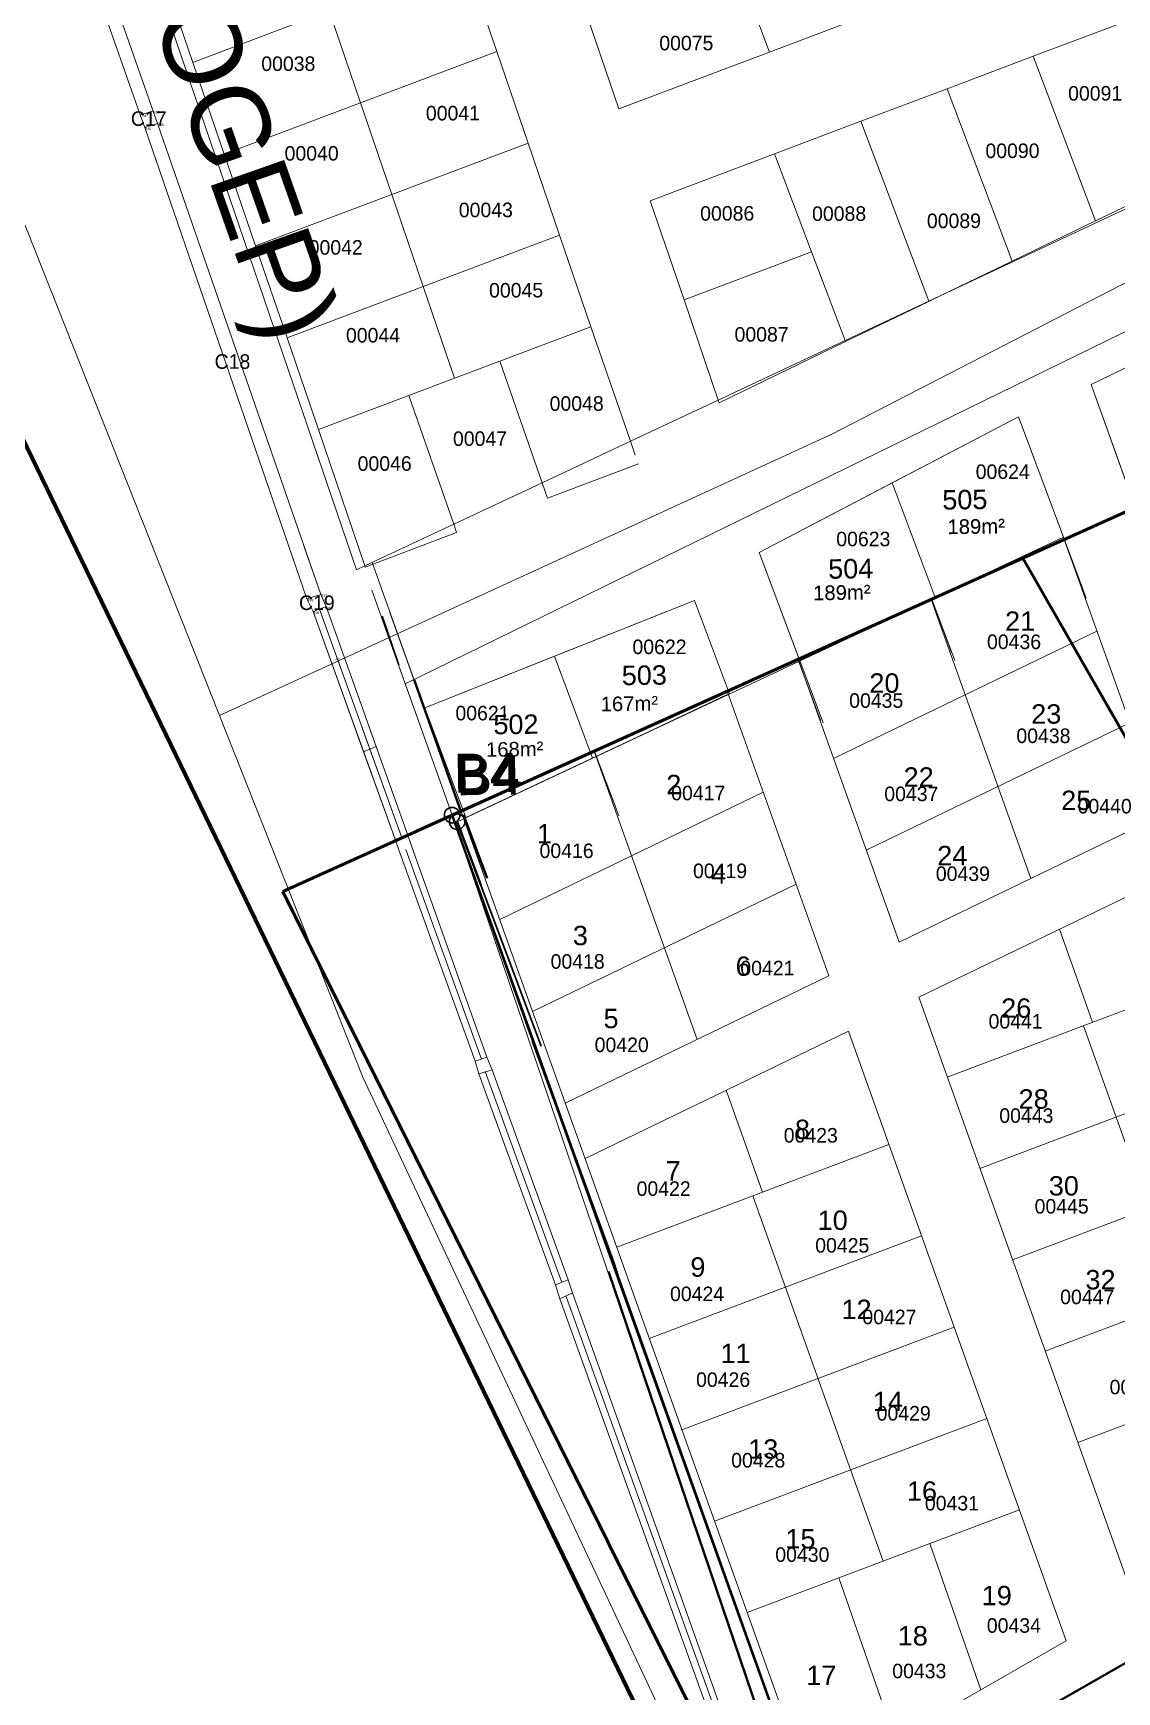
# Model space of a CAD drawing. Header units: metres. Extents: x 245232 to 248406, y 1633796 to 1637634.
# Drawn here: x 245477.8 to 245589.5, y 1636672.5 to 1636843.6 of the extents above; entities that cross this region are included whole.
import ezdxf
from ezdxf.enums import TextEntityAlignment as Align

# ---------------------------------------------------------------- set-up
doc = ezdxf.new("R2010")
doc.units = ezdxf.units.M
doc.header["$MEASUREMENT"] = 0
doc.linetypes.add('DGN Style 3', pattern=[2.327058, 1.662184, -0.664874])
for name, color, linetype, lineweight in [('11', 7, 'Continuous', 0), ('Div_Cont', 2, 'Continuous', 0), ('LIMITES TITRES FONCIERS', 7, 'Continuous', 0), ('SUP COLLEC1', 90, 'Continuous', 0), ('Toponymie', 7, 'Continuous', 30)]:
    doc.layers.add(name, color=color, linetype=linetype, lineweight=lineweight)
for name, color, linetype in [('A_revoir_niveau_0', 7, 'Continuous'), ('historique_numero_parcelle', 7, 'Continuous'), ('limites_sections', 7, 'Continuous')]:
    doc.layers.add(name, color=color, linetype=linetype)
doc.layers.add('Limites_Communes', color=7, linetype='Continuous', lineweight=211, plot=False)
doc.layers.add('LIMITES_PARCELLES', color=7, linetype='Continuous', lineweight=0, true_color=0xffffff)
doc.styles.get("Standard").update_dxf_attribs({"font": 'txt.shx'})
doc.styles.add('Style-Arial', font='arial.ttf')
doc.styles.add('Style-FANCY', font='FANCY.shx')

# ---------------------------------------------------------------- blocks, each defined once
blk = doc.blocks.new('*U571')
at = {"layer": 'LIMITES TITRES FONCIERS', "color": 5, "linetype": 'Continuous', "lineweight": 53}
for p, q in [((-220.886155, -16.798387), (-145.387325, 19.315233)), ((-145.387325, 19.315233), (-128.375746, -8.885651))]:
    blk.add_line(p, q, dxfattribs=at)
at = {"layer": 'LIMITES TITRES FONCIERS', "color": 5, "linetype": 'Continuous', "lineweight": 53, "flags": 128}
blk.add_lwpolyline([(-220.886155, -16.798387), (-150.631459, -149.738903), (220.886211, 74.538191), (179.075952, 149.738863), (-2.488738, 67.013773)], dxfattribs=at)
blk = doc.blocks.new('*U572')
at = {"layer": 'LIMITES TITRES FONCIERS', "color": 5, "lineweight": 53}
blk.add_3dface([(150.99, 218.565), (172.07, 180.645), (-200.3, -43.995), (-220.59, -5.595)], dxfattribs=at)

msp = doc.modelspace()

# ---------------------------------------------------------------- linework, layer by layer
at = {"layer": '11', "color": 1, "linetype": 'Continuous', "lineweight": 30, "flags": 128}
msp.add_lwpolyline([(245515.480637, 1636778.389384), (245513.750257, 1636783.457067)], dxfattribs=at)
at = {"layer": 'A_revoir_niveau_0', "color": 7, "linetype": 'Continuous', "lineweight": 0}
for p, q in [((245488.8228, 1636835.1669), (245463.7243, 1636906.4948)), ((245465.0376, 1636906.9776), (245490.1654, 1636835.5336)), ((245506.0045, 1636785.2205), (245489.2842, 1636833.8398)), ((245490.6067, 1636834.2441), (245507.4427, 1636785.6865)), ((245584.005838, 1636791.581318, -1.215135), (245586.359981, 1636785.29326, -1.210256)), ((245506.004482, 1636785.22041), (245504.340904, 1636790.057764)), ((245505.699982, 1636790.712625), (245507.442682, 1636785.68641)), ((245584.083321, 1636791.361299, -0.146037), (245594.219625, 1636762.973715, -0.061398)), ((245512.728451, 1636788.980526), (245557.84767, 1636662.620332)), ((245512.687703, 1636786.12088), (245521.102303, 1636762.55508)), ((245570.363, 1636785.179755, -0.143397), (245580.636885, 1636756.406863, -0.057609)), ((245570.416808, 1636785.205003, -0.147624), (245572.790376, 1636778.865059, -0.142705)), ((245511.290717, 1636770.990886), (245506.633882, 1636783.92191)), ((245515.0867, 1636760.4504), (245506.6339, 1636783.922)), ((245511.936119, 1636771.264696), (245507.292476, 1636784.159088)), ((245515.745294, 1636760.687579), (245507.292494, 1636784.159179)), ((245507.978882, 1636784.43951), (245512.584908, 1636771.539943)), ((245507.9789, 1636784.4396), (245516.3935, 1636760.8738)), ((245513.654703, 1636783.412854), (245521.102321, 1636762.555171)), ((245556.572657, 1636779.102088, -0.708689), (245558.96565, 1636772.710259, -0.703729)), ((245556.642679, 1636778.99821, -0.140758), (245567.054145, 1636749.84001, -0.05382)), ((245556.827778, 1636778.828687, 0.919887), (245559.220771, 1636772.436858, 0.924847)), ((245549.325174, 1636775.701386, -0.13935), (245559.810017, 1636746.337688, -0.0518)), ((245511.936119, 1636771.264696), (245511.73064, 1636771.835266)), ((245515.745294, 1636760.687579), (245511.730658, 1636771.835356)), ((245535.604853, 1636769.519842, -0.13671), (245546.227277, 1636739.770836, -0.048011)), ((245535.736144, 1636769.325071, 0.928161), (245538.158922, 1636762.853684, 0.933183)), ((245516.207244, 1636759.374932), (245524.009444, 1636737.776132)), ((245516.207262, 1636759.375022), (245524.009462, 1636737.776222)), ((245524.5604, 1636737.9731), (245516.821, 1636759.6419)), ((245522.080632, 1636760.656332, 3.697477), (245523.929679, 1636755.718742, 3.701276)), ((245583.579205, 1636751.164973, -0.040918), (245587.008885, 1636741.559863, -0.01228)), ((245569.08347, 1636744.156714, -0.036875), (245591.349019, 1636681.800141, 0.149045)), ((245561.839342, 1636740.654392, -0.034855), (245584.29609, 1636677.762352, 0.152662)), ((245586.065391, 1636741.203867, -0.01228), (245599.518442, 1636703.527451, 0.100055)), ((245529.801488, 1636738.372706, -0.060623), (245537.628956, 1636716.709091, 0.00406)), ((245523.7169, 1636736.2333), (245531.6345, 1636714.496)), ((245524.374628, 1636736.472871), (245532.292228, 1636714.735571)), ((245532.9265, 1636715.01), (245525.099, 1636736.6737)), ((245549.235822, 1636734.560963, -0.031339), (245552.988962, 1636724.049974)), ((245551.977032, 1636723.668156), (245565.430083, 1636685.99174, 0.112335)), ((245568.37041, 1636612.238112), (245532.0695, 1636713.0379)), ((245566.681159, 1636616.928799), (245532.0695, 1636713.0379)), ((245571.281398, 1636606.220881), (245532.728094, 1636713.275079)), ((245567.913042, 1636615.574077), (245532.728094, 1636713.275079)), ((245533.3782, 1636713.644), (245572.225104, 1636604.849956)), ((245533.3782, 1636713.644), (245568.708031, 1636614.699815))]:
    msp.add_line(p, q, dxfattribs=at)
at = {"layer": 'A_revoir_niveau_0', "color": 5, "linetype": 'Continuous', "lineweight": 0}
for p, q in [((245489.2842, 1636833.8398), (245488.8228, 1636835.1669)), ((245490.1654, 1636835.5336), (245490.6067, 1636834.2441)), ((245506.6339, 1636783.922), (245506.0045, 1636785.2205)), ((245507.4427, 1636785.6865), (245507.9789, 1636784.4396)), ((245511.290717, 1636770.990886), (245511.08596, 1636771.559452)), ((245515.0867, 1636760.4504), (245511.085977, 1636771.559542)), ((245512.380224, 1636772.113178), (245512.584908, 1636771.539943)), ((245512.380242, 1636772.113268), (245516.3935, 1636760.8738)), ((245513.12743, 1636770.020705), (245511.848886, 1636769.441111)), ((245515.5489, 1636759.1372), (245523.3511, 1636737.5384)), ((245523.3511, 1636737.5384), (245523.7169, 1636736.2333)), ((245533.3782, 1636713.644), (245532.9265, 1636715.01)), ((245531.6345, 1636714.496), (245532.0695, 1636713.0379)), ((245532.0695, 1636713.0379), (245533.3782, 1636713.644))]:
    msp.add_line(p, q, dxfattribs=at)
at = {"layer": 'A_revoir_niveau_0', "color": 7, "linetype": 'Continuous', "lineweight": 13}
for p, q in [((245586.86914, 1636807.349565, -0.08791), (245593.325285, 1636789.26848, -0.172728)), ((245579.357304, 1636803.997832, -1.22477), (245586.028975, 1636786.177397, -1.210942)), ((245552.643516, 1636790.005105, 0.911214), (245558.913038, 1636773.258832, 0.924209)), ((245570.416808, 1636785.205003, -0.147624), (245572.471007, 1636779.718114, -0.143367)), ((245535.736144, 1636769.325071, 0.928161), (245537.869032, 1636763.627999, 0.932582))]:
    msp.add_line(p, q, dxfattribs=at)
at = {"layer": 'A_revoir_niveau_0', "linetype": 'Continuous', "lineweight": 0}
msp.add_line((245514.565982, 1636783.834505), (245524.226765, 1636756.778664), dxfattribs=at)
at = {"layer": 'A_revoir_niveau_0', "color": 7, "linetype": 'Continuous', "lineweight": 30}
msp.add_line((245521.529736, 1636761.323517, -0.129128), (245529.269104, 1636739.654802, -0.064519), dxfattribs=at)
at = {"layer": 'A_revoir_niveau_0', "color": 1, "linetype": 'Continuous', "lineweight": 30}
msp.add_line((245522.080616, 1636760.656242, 3.697481), (245530.150019, 1636739.108164, 3.714058), dxfattribs=at)
at = {"layer": 'A_revoir_niveau_0', "color": 5, "linetype": 'Continuous', "lineweight": 40, "flags": 128}
msp.add_lwpolyline([(245904.959091, 1636911.461804), (245930.174433, 1636870.015722), (245558.774122, 1636657.389392), (245538.087021, 1636715.325371), (245520.969777, 1636762.92637), (245579.818956, 1636789.440258), (245596.181416, 1636760.857858), (245630.890655, 1636780.716536), (245645.799611, 1636754.679451), (245738.660151, 1636806.92273), (245723.770592, 1636833.859662), (245904.959091, 1636911.461804)], close=True, dxfattribs=at)
at = {"layer": 'A_revoir_niveau_0', "color": 7, "linetype": 'Continuous', "lineweight": 0, "flags": 128}
msp.add_lwpolyline([(245513.12743, 1636770.020705), (245511.848886, 1636769.441111), (245515.0867, 1636760.4504), (245515.5489, 1636759.1372), (245523.3511, 1636737.5384), (245523.7169, 1636736.2333), (245531.6345, 1636714.496), (245532.0695, 1636713.0379), (245533.3782, 1636713.644), (245532.9265, 1636715.01), (245525.099, 1636736.6737), (245524.5604, 1636737.9731), (245516.821, 1636759.6419), (245516.3935, 1636760.8738), (245513.12743, 1636770.020705)], close=True, dxfattribs=at)
at = {"layer": 'A_revoir_niveau_0', "color": 7, "linetype": 'Continuous', "lineweight": 0}
for points in [[(245488.8228, 1636835.1669), (245490.1654, 1636835.5336), (245490.6067, 1636834.2441), (245489.2842, 1636833.8398)], [(245506.004482, 1636785.22041), (245507.442682, 1636785.68641), (245507.978882, 1636784.43951), (245506.633882, 1636783.92191)], [(245506.004482, 1636785.22041), (245507.442682, 1636785.68641), (245507.978882, 1636784.43951), (245506.633882, 1636783.92191)], [(245506.0045, 1636785.2205), (245507.4427, 1636785.6865), (245507.9789, 1636784.4396), (245506.6339, 1636783.922)], [(245523.716882, 1636736.23321), (245525.098982, 1636736.67361), (245524.560382, 1636737.97301), (245523.351082, 1636737.53831)], [(245523.716882, 1636736.23321), (245525.098982, 1636736.67361), (245524.560382, 1636737.97301), (245523.351082, 1636737.53831)], [(245523.716882, 1636736.23321), (245525.098982, 1636736.67361), (245524.560382, 1636737.97301), (245523.351082, 1636737.53831)], [(245523.716882, 1636736.23321), (245525.098982, 1636736.67361), (245524.560382, 1636737.97301), (245523.351082, 1636737.53831)], [(245523.716882, 1636736.23321), (245525.098982, 1636736.67361), (245524.560382, 1636737.97301), (245523.351082, 1636737.53831)], [(245523.716882, 1636736.23321), (245525.098982, 1636736.67361), (245524.560382, 1636737.97301), (245523.351082, 1636737.53831)], [(245523.716882, 1636736.23321), (245525.098982, 1636736.67361), (245524.560382, 1636737.97301), (245523.351082, 1636737.53831)], [(245523.716882, 1636736.23321), (245525.098982, 1636736.67361), (245524.560382, 1636737.97301), (245523.351082, 1636737.53831)], [(245523.716882, 1636736.23321), (245525.098982, 1636736.67361), (245524.560382, 1636737.97301), (245523.351082, 1636737.53831)], [(245523.716882, 1636736.23321), (245525.098982, 1636736.67361), (245524.560382, 1636737.97301), (245523.351082, 1636737.53831)], [(245523.7169, 1636736.2333), (245525.099, 1636736.6737), (245524.5604, 1636737.9731), (245523.3511, 1636737.5384)], [(245523.7169, 1636736.2333), (245525.099, 1636736.6737), (245524.5604, 1636737.9731), (245523.3511, 1636737.5384)], [(245523.7169, 1636736.2333), (245525.099, 1636736.6737), (245524.5604, 1636737.9731), (245523.3511, 1636737.5384)], [(245523.7169, 1636736.2333), (245525.099, 1636736.6737), (245524.5604, 1636737.9731), (245523.3511, 1636737.5384)], [(245523.7169, 1636736.2333), (245525.099, 1636736.6737), (245524.5604, 1636737.9731), (245523.3511, 1636737.5384)]]:
    msp.add_3dface(points, dxfattribs=at)
at = {"layer": 'A_revoir_niveau_0', "color": 4, "linetype": 'Continuous', "lineweight": 0}
for points in [[(245532.069482, 1636713.03781), (245533.378182, 1636713.64391), (245532.926482, 1636715.00991), (245531.634482, 1636714.49591)], [(245532.069482, 1636713.03781), (245533.378182, 1636713.64391), (245532.926482, 1636715.00991), (245531.634482, 1636714.49591)], [(245532.069482, 1636713.03781), (245533.378182, 1636713.64391), (245532.926482, 1636715.00991), (245531.634482, 1636714.49591)], [(245532.069482, 1636713.03781), (245533.378182, 1636713.64391), (245532.926482, 1636715.00991), (245531.634482, 1636714.49591)], [(245532.069482, 1636713.03781), (245533.378182, 1636713.64391), (245532.926482, 1636715.00991), (245531.634482, 1636714.49591)], [(245532.069482, 1636713.03781), (245533.378182, 1636713.64391), (245532.926482, 1636715.00991), (245531.634482, 1636714.49591)], [(245532.069482, 1636713.03781), (245533.378182, 1636713.64391), (245532.926482, 1636715.00991), (245531.634482, 1636714.49591)], [(245532.069482, 1636713.03781), (245533.378182, 1636713.64391), (245532.926482, 1636715.00991), (245531.634482, 1636714.49591)], [(245532.069482, 1636713.03781), (245533.378182, 1636713.64391), (245532.926482, 1636715.00991), (245531.634482, 1636714.49591)], [(245532.069482, 1636713.03781), (245533.378182, 1636713.64391), (245532.926482, 1636715.00991), (245531.634482, 1636714.49591)], [(245532.0695, 1636713.0379), (245533.3782, 1636713.644), (245532.9265, 1636715.01), (245531.6345, 1636714.496)], [(245532.0695, 1636713.0379), (245533.3782, 1636713.644), (245532.9265, 1636715.01), (245531.6345, 1636714.496)], [(245532.0695, 1636713.0379), (245533.3782, 1636713.644), (245532.9265, 1636715.01), (245531.6345, 1636714.496)], [(245532.0695, 1636713.0379), (245533.3782, 1636713.644), (245532.9265, 1636715.01), (245531.6345, 1636714.496)], [(245532.0695, 1636713.0379), (245533.3782, 1636713.644), (245532.9265, 1636715.01), (245531.6345, 1636714.496)]]:
    msp.add_3dface(points, dxfattribs=at)
at = {"layer": 'Div_Cont', "color": 7, "linetype": 'Continuous', "lineweight": 13, "extrusion": (0.0019863025996682, -0.0039816898692553, 0.9999901003248819), "elevation": -6029.537314, "flags": 128}
msp.add_lwpolyline([(245586.384837, 1636796.316634), (245590.916632, 1636783.625091), (245600.063499, 1636787.746153), (245602.077774, 1636788.653673), (245597.434059, 1636801.658655), (245586.384837, 1636796.316634)], close=True, dxfattribs=at)
at = {"layer": 'Div_Cont', "color": 7, "linetype": 'Continuous', "lineweight": 13, "extrusion": (0.0663406789937921, 0.0256108565431395, 0.9974682944022678), "elevation": 58210.632018, "flags": 128}
msp.add_lwpolyline([(1438509.87499, -816499.988903), (1438510.573634, -816509.935374), (1438510.901348, -816514.600985), (1438524.158815, -816514.736475), (1438522.488031, -816500.117807), (1438509.87499, -816499.988903)], close=True, dxfattribs=at)
at = {"layer": 'Div_Cont', "color": 7, "linetype": 'Continuous', "lineweight": 13, "extrusion": (0.0663406789934778, 0.0256108565428571, 0.997468294402296), "elevation": 58210.632018, "flags": 128}
msp.add_lwpolyline([(1438520.725894, -816484.699821), (1438508.792514, -816484.577863), (1438509.846932, -816499.589422), (1438509.874991, -816499.9889), (1438522.488033, -816500.117804), (1438520.725894, -816484.699821)], close=True, dxfattribs=at)
at = {"layer": 'Div_Cont', "color": 7, "linetype": 'Continuous', "lineweight": 13, "extrusion": (0.0663406789937875, 0.0256108565433774, 0.9974682944022621), "elevation": 58210.632019, "flags": 128}
msp.add_lwpolyline([(1438507.134676, -816460.97559), (1438507.175736, -816461.560146), (1438508.244748, -816476.251713), (1438508.23573, -816476.27684), (1438508.230154, -816476.571706), (1438518.521443, -816476.676882), (1438518.357528, -816461.090286), (1438507.134676, -816460.97559)], close=True, dxfattribs=at)
at = {"layer": 'Div_Cont', "color": 7, "linetype": 'Continuous', "lineweight": 13}
msp.add_3dface([(245518.164956, 1636773.993384, 3.615465), (245522.402235, 1636762.675355, 3.624248), (245535.462103, 1636768.803374, 2.598306), (245531.526977, 1636779.314334, 2.59015)], dxfattribs=at)
at = {"layer": 'LIMITES TITRES FONCIERS', "linetype": 'Continuous', "lineweight": 0}
msp.add_line((245579.818956, 1636789.440258), (245893.276018, 1636930.66509), dxfattribs=at)
at = {"layer": 'LIMITES TITRES FONCIERS', "color": 5, "linetype": 'Continuous', "lineweight": 53}
msp.add_line((245517.35501, 1636761.297774), (245579.818956, 1636789.440258), dxfattribs=at)
at = {"layer": 'LIMITES TITRES FONCIERS', "color": 7, "linetype": 'DGN Style 3', "lineweight": 13}
msp.add_line((245596.181442, 1636760.857787, -0.053893), (245579.819028, 1636789.440067, -0.145217), dxfattribs=at)
at = {"layer": 'LIMITES TITRES FONCIERS', "color": 5, "linetype": 'Continuous', "lineweight": 53, "flags": 128}
msp.add_lwpolyline([(245896.747107, 1636932.228954), (245907.170733, 1636912.409039), (245723.770592, 1636833.859662), (245738.660151, 1636806.92273), (245645.799611, 1636754.679451), (245630.890655, 1636780.716536), (245596.181416, 1636760.857858), (245579.818956, 1636789.440258), (245896.747107, 1636932.228954)], close=True, dxfattribs=at)
at = {"layer": 'LIMITES TITRES FONCIERS', "color": 5, "linetype": 'Continuous', "lineweight": 53}
msp.add_3dface([(245570.711604, 1636620.550182), (245947.259177, 1636836.275747), (245967.483836, 1636797.856792), (245590.07586, 1636581.7879)], dxfattribs=at)
at = {"layer": 'Limites_Communes', "color": 210, "lineweight": 80, "flags": 128}
msp.add_lwpolyline([(245735.1907, 1636182.4264), (245737.0861, 1636220.9674), (245735.2556, 1636239.0143), (245707.1038, 1636298.2282), (245667.8308, 1636399.1458), (245610.4254, 1636525.3073), (245591.9622, 1636563.4721), (245540.6052, 1636669.6309), (245473.0182, 1636809.3381), (245335.4487, 1637145.601), (245779.4502, 1637342.6846), (245848.75, 1637373.75), (245979.1715, 1637415.3337), (246366.25, 1637538.75), (246605.2718, 1637633.7039), (246913.4298, 1637003.726), (246928.908, 1636986.2635), (246937.0628, 1636946.102), (247273.6978, 1636757.3411)], dxfattribs=at)
at = {"layer": 'limites_parcelles'}
for p, q in [((246325.071, 1637170.444), (245571.37719563782, 1636816.5211435023)), ((245511.13, 1636788.23), (245459.43690789057, 1636939.6578260984)), ((245494.249655, 1636840.567564), (245491.016667, 1636850.035865)), ((245522.332254, 1636851.163605), (245525.565242, 1636841.695304)), ((245550.164148, 1636850.976889), (245553.694381, 1636841.620743)), ((245494.249655, 1636840.567564), (245508.29095414354, 1636845.8655843653)), ((245508.29095414354, 1636845.8655843653), (245511.52394222992, 1636836.3972838982)), ((245534.926108, 1636845.227317), (245538.159096, 1636835.759017)), ((245553.694381, 1636841.620743), (245563.050526, 1636845.150975)), ((245580.885838, 1636841.192379), (245589.774177, 1636844.5461)), ((245511.52394222992, 1636836.3972838982), (245525.565242, 1636841.695304)), ((245525.565242, 1636841.695304), (245528.79823, 1636832.227003)), ((245538.159096, 1636835.759017), (245553.694381, 1636841.620743)), ((245571.9975, 1636837.838658), (245580.885838, 1636841.192379)), ((245587.291583, 1636824.215286), (245580.885838, 1636841.192379)), ((245494.249655, 1636840.567564), (245497.482643, 1636831.099264)), ((245563.109162, 1636834.484937), (245571.9975, 1636837.838658)), ((245578.704331, 1636820.0636), (245571.9975, 1636837.838658)), ((245497.482643, 1636831.099264), (245511.52394222992, 1636836.3972838982)), ((245511.52394222992, 1636836.3972838982), (245514.75693052466, 1636826.9289828206)), ((245554.220824, 1636831.131217), (245563.109162, 1636834.484937)), ((245570.11147032148, 1636815.9267786331), (245563.109162, 1636834.484937)), ((245497.482643, 1636831.099264), (245500.715632, 1636821.630963)), ((245514.75693052466, 1636826.9289828206), (245528.79823, 1636832.227003)), ((245528.79823, 1636832.227003), (245532.031218, 1636822.758702)), ((245541.392084, 1636826.290716), (245554.220824, 1636831.131217)), ((245558.034954, 1636821.022658), (245554.220824, 1636831.131217)), ((245595.878836, 1636828.366972), (245587.291583, 1636824.215286)), ((245500.715632, 1636821.630963), (245514.75693052466, 1636826.9289828206)), ((245514.75693052466, 1636826.9289828206), (245517.98991876235, 1636817.4606819102)), ((245544.885066, 1636816.060982), (245541.392084, 1636826.290716)), ((245587.291583, 1636824.215286), (245578.704331, 1636820.0636)), ((245517.98991876235, 1636817.4606819102), (245532.031218, 1636822.758702)), ((245532.031218, 1636822.758702), (245535.264206, 1636813.2904009998)), ((245500.715632, 1636821.630963), (245503.94862, 1636812.162662)), ((245544.885066, 1636816.060982), (245558.034954, 1636821.022658)), ((245561.48599596389, 1636811.876390391), (245558.034954, 1636821.022658)), ((245578.704331, 1636820.0636), (245571.37719563782, 1636816.5211435023)), ((245503.94862, 1636812.162662), (245517.98991876235, 1636817.4606819102)), ((245517.98991876235, 1636817.4606819102), (245521.222907, 1636807.992381)), ((245544.885066, 1636816.060982), (245548.41046164083, 1636805.736323389)), ((245570.11147032148, 1636815.9267786331), (245561.48599596389, 1636811.876390391)), ((245570.117079, 1636815.911914), (245561.529826, 1636811.760228)), ((245571.37719563782, 1636816.5211435023), (245570.11147032148, 1636815.9267786331)), ((245570.117079, 1636815.911914), (245570.11147032148, 1636815.9267786331)), ((245571.37719563782, 1636816.5211435023), (245570.117079, 1636815.911914)), ((245503.94862, 1636812.162662), (245507.181608, 1636802.694361)), ((245525.889886, 1636809.753312), (245535.264206, 1636813.2904009998)), ((245539.36719939898, 1636801.489748472), (245535.264206, 1636813.2904009998)), ((245561.48599596389, 1636811.876390391), (245548.41046164083, 1636805.736323389)), ((245548.50393, 1636805.462587), (245561.529826, 1636811.760228)), ((245561.529826, 1636811.760228), (245561.48599596389, 1636811.876390391)), ((245521.222907, 1636807.992381), (245525.889886, 1636809.753312)), ((245525.889886, 1636809.753312), (245530.2514045992, 1636797.209113397)), ((245516.516153, 1636806.216443), (245521.222907, 1636807.992381)), ((245507.181608, 1636802.694361), (245516.516153, 1636806.216443)), ((245521.13618007, 1636792.9287461122), (245516.516153, 1636806.216443)), ((245548.41046164083, 1636805.736323389), (245539.36719939898, 1636801.489748472)), ((245548.41046164083, 1636805.736323389), (245548.50393, 1636805.462587)), ((245507.181608, 1636802.694361), (245511.98364599622, 1636788.630858847)), ((245539.36719939898, 1636801.489748472), (245530.2514045992, 1636797.209113397)), ((245539.860947, 1636800.069677), (245539.36719939898, 1636801.489748472)), ((245530.808364, 1636795.607238), (245540.180938, 1636799.143669)), ((245530.2514045992, 1636797.209113397), (245521.13618007, 1636792.9287461122)), ((245530.2514045992, 1636797.209113397), (245530.808364, 1636795.607238)), ((245521.13618007, 1636792.9287461122), (245511.98364599622, 1636788.630858847)), ((245512.021912, 1636788.518791), (245521.434631, 1636792.070369)), ((245521.434631, 1636792.070369), (245521.13618007, 1636792.9287461122)), ((245511.98364599622, 1636788.630858847), (245511.13, 1636788.23)), ((245511.98364599622, 1636788.630858847), (245512.021912, 1636788.518791)), ((245572.028939, 1636735.907676), (245600.101844, 1636746.500059)), ((245575.392201, 1636726.488572), (245603.465107, 1636737.080955)), ((245566.013485, 1636728.964347), (245537.94058, 1636718.371964)), ((245578.755464, 1636717.069468), (245606.828369, 1636727.661851)), ((245569.376748, 1636719.545243), (245541.303843, 1636708.95286)), ((245582.118727, 1636707.650364), (245610.191632, 1636718.242747)), ((245572.74001, 1636710.126139), (245544.667105, 1636699.533756)), ((245585.481989, 1636698.23126), (245613.554894, 1636708.823643)), ((245576.103273, 1636700.707035), (245548.030368, 1636690.114652)), ((245579.466536, 1636691.287932), (245570.231873, 1636687.803537)), ((245570.231873, 1636687.803537), (245560.858139, 1636684.266668)), ((245570.231873, 1636687.803537), (245575.478317, 1636672.714192)), ((245560.858139, 1636684.266668), (245551.39363, 1636680.695548)), ((245566.63511, 1636667.651471), (245560.858139, 1636684.266668))]:
    msp.add_line(p, q, dxfattribs=at)
at = {"layer": 'limites_sections', "lineweight": 13, "flags": 128}
for points in [[(245897.722, 1636971.857), (245799.571, 1636923.569), (245677.175, 1636862.609), (245560.123, 1636802.218), (245496.981, 1636773.187), (245385.738, 1637053.755), (245806.576, 1637211.153), (245897.722, 1636971.857)], [(245719.42, 1636353.986), (245698.595, 1636337.993), (245511.761, 1636735.908), (245496.981, 1636773.187), (245560.123, 1636802.218), (245677.175, 1636862.609), (245799.571, 1636923.569), (245873.298, 1636959.841), (245895.178, 1636920.691), (245957.845, 1636823.563), (246030.023, 1636685.769), (246046.154, 1636659.835), (246025.889, 1636623.421), (245978.663, 1636538.563), (245960.384, 1636515.714), (245916.796, 1636464.041), (245868.99, 1636432.405), (245787.087, 1636391.629), (245738.227, 1636368.429), (245719.42, 1636353.986)]]:
    msp.add_lwpolyline(points, close=True, dxfattribs=at)
at = {"layer": 'SUP COLLEC1', "color": 7, "linetype": 'Continuous', "lineweight": 0}
for p, q in [((245883.535221, 1636956.294988), (245516.13889, 1636776.45554)), ((245930.174, 1636870.01), (245558.774, 1636657.389)), ((245579.782351, 1636789.599551, -0.883352), (245521.4963, 1636762.250268, 3.695415)), ((245560.28973, 1636768.784331, -0.110304), (245587.45521, 1636781.918036, -0.117881)), ((245563.671938, 1636759.31217, -0.082062), (245590.837417, 1636772.445876, -0.089639)), ((245525.880122, 1636752.148304, -0.100707), (245553.045602, 1636765.28201, -0.108284)), ((245556.886017, 1636657.598364, -3.718182), (245520.710016, 1636763.704365, -3.837219)), ((245558.774, 1636657.389), (245520.97, 1636762.926)), ((245567.054145, 1636749.84001, -0.05382), (245594.219625, 1636762.973715, -0.061398)), ((245529.26233, 1636742.676144, -0.072465), (245556.42781, 1636755.809849, -0.080042)), ((245569.08347, 1636744.156714, -0.036875), (245596.248949, 1636757.290419, -0.044452)), ((245532.644537, 1636733.203983, -0.044223), (245559.810017, 1636746.337688, -0.0518)), ((245534.673862, 1636727.520687, -0.027278), (245561.839342, 1636740.654392, -0.034855)), ((245584.29609, 1636677.762352, 0.152662), (245557.847605, 1636662.620641, 0.166226))]:
    msp.add_line(p, q, dxfattribs=at)
at = {"layer": 'SUP COLLEC1', "color": 1, "linetype": 'Continuous', "lineweight": 30}
for p, q in [((245930.174415, 1636870.015632), (245558.774104, 1636657.389302)), ((245521.496284, 1636762.250177, 3.695419), (245530.150019, 1636739.108164, 3.714058))]:
    msp.add_line(p, q, dxfattribs=at)
at = {"layer": 'SUP COLLEC1', "color": 7, "linetype": 'Continuous', "lineweight": 30}
for p, q in [((245579.819028, 1636789.440067, -0.145217), (245520.969844, 1636762.926194, -0.133894)), ((245520.969844, 1636762.926194, -0.133894), (245529.269104, 1636739.654802, -0.064519))]:
    msp.add_line(p, q, dxfattribs=at)
at = {"layer": 'SUP COLLEC1', "color": 7, "linetype": 'Continuous', "lineweight": 40}
for p, q in [((245521.884465, 1636763.338474), (245517.042765, 1636776.898066)), ((245524.589317, 1636756.425483, 2.000734), (245522.147114, 1636762.948756, 1.995672)), ((245529.269104, 1636739.654802, -0.064519), (245537.628956, 1636716.709091, 0.00406)), ((245537.628956, 1636716.709091, 0.00406), (245538.087017, 1636715.325381, 0.00815)), ((245537.092578, 1636715.845943, -3.779077), (245556.886126, 1636657.598664, -3.718168))]:
    msp.add_line(p, q, dxfattribs=at)
at = {"layer": 'SUP COLLEC1', "color": 7, "linetype": 'Continuous', "lineweight": 13}
msp.add_line((245524.311063, 1636757.168717, 2.000157), (245522.147114, 1636762.948756, 1.995672), dxfattribs=at)
at = {"layer": 'SUP COLLEC1', "linetype": 'Continuous', "lineweight": 0}
for p, q in [((245521.4963, 1636762.250268, 3.695415), (245523.937344, 1636755.722373, 3.700673)), ((245523.946278, 1636755.726605, 3.69997), (245521.496545, 1636762.249991, 3.695406))]:
    msp.add_line(p, q, dxfattribs=at)
at = {"layer": 'SUP COLLEC1', "color": 1, "linetype": 'Continuous', "lineweight": 40}
msp.add_line((245538.087003, 1636715.32528), (245558.774104, 1636657.389302), dxfattribs=at)
at = {"layer": 'SUP COLLEC1', "color": 7, "linetype": 'Continuous', "lineweight": 13, "extrusion": (0.0019863025995047, -0.0039816898690933, 0.9999901003248831), "elevation": -6029.537314, "flags": 128}
msp.add_lwpolyline([(245586.384837, 1636796.316634), (245590.916632, 1636783.625091), (245664.091562, 1636816.59359), (245658.825991, 1636831.340115), (245586.384837, 1636796.316634), (245586.384837, 1636796.316634)], close=True, dxfattribs=at)
at = {"layer": 'SUP COLLEC1', "color": 7, "linetype": 'Continuous', "lineweight": 13, "extrusion": (0.0663406789939919, 0.0256108565432143, 0.9974682944022529), "elevation": 58210.632019, "flags": 128}
msp.add_lwpolyline([(1438520.725893, -816484.699824), (1438508.792513, -816484.577866), (1438510.901348, -816514.600985), (1438524.158815, -816514.736475), (1438520.725893, -816484.699824)], dxfattribs=at)
at = {"layer": 'SUP COLLEC1', "color": 7, "linetype": 'Continuous', "lineweight": 13, "extrusion": (0.0663406789941378, 0.0256108565423801, 0.9974682944022643), "elevation": 58210.632017, "flags": 128}
msp.add_lwpolyline([(1438518.521455, -816476.67686), (1438508.230166, -816476.571684), (1438506.12133, -816446.548565), (1438518.205913, -816446.672069), (1438518.521455, -816476.67686)], dxfattribs=at)
at = {"layer": 'SUP COLLEC1', "linetype": 'Continuous', "lineweight": 40, "extrusion": (-0.0002642352402951, 0.0007066238502016, 0.9999997154311955), "elevation": 1095.395226, "flags": 128}
msp.add_lwpolyline([(245521.488705, 1636761.884867), (245523.929751, 1636755.356971)], dxfattribs=at)
at = {"layer": 'SUP COLLEC1', "color": 7, "linetype": 'Continuous', "lineweight": 30, "extrusion": (-0.0009914206206706, 0.0026275539019327, 0.9999960565150471)}
msp.add_circle((245520.849047, 1636757.915985, 4057.134367), 0.8000000000000046, dxfattribs=at)
at = {"layer": 'SUP COLLEC1', "color": 7, "linetype": 'Continuous', "lineweight": 30, "extrusion": (0.066340678993915, 0.0256108565425995, 0.9974682944022735)}
msp.add_circle((1438506.050954, -816445.547753, 58210.632018), 0.8000000000000002, dxfattribs=at)
at = {"layer": 'SUP COLLEC1', "linetype": 'Continuous', "lineweight": 0, "extrusion": (0.066340678993915, 0.0256108565425995, 0.9974682944022735)}
msp.add_circle((1438506.051032, -816445.547801, 58210.632018), 0.8000000000000002, dxfattribs=at)
at = {"layer": 'SUP COLLEC1', "color": 3, "linetype": 'Continuous', "lineweight": 13, "extrusion": (0.066340678993915, 0.0256108565425995, 0.9974682944022735)}
msp.add_circle((1438506.051032, -816445.547801, 58210.632018), 0.8000000000000002, dxfattribs=at)
at = {"layer": 'SUP COLLEC1', "linetype": 'Continuous', "lineweight": 40}
msp.add_3dface([(245893.276, 1636930.665), (245930.174, 1636870.01), (245558.774, 1636657.389), (245520.97, 1636762.926)], dxfattribs=at)

# ---------------------------------------------------------------- block references
at = {"layer": 'LIMITES TITRES FONCIERS', "color": 5, "linetype": 'Continuous', "lineweight": 53, "rotation": 358.6901}
msp.add_blockref('*U571', (245724.72674, 1636766.806508), dxfattribs=at)
msp.add_blockref('*U571', (245724.72674, 1636766.806508), dxfattribs=at)
at = {"layer": 'LIMITES TITRES FONCIERS', "color": 5, "lineweight": 53, "rotation": 358.690123}
msp.add_blockref('*U572', (245791.329628, 1636621.192749), dxfattribs=at)

# ---------------------------------------------------------------- texts
at = {"layer": 'historique_numero_parcelle', "color": 92, "linetype": 'Continuous', "lineweight": 0, "style": 'Style-FANCY'}
for s, p in [('00075', (245545.120171, 1636842.558576)), ('00038', (245504.084375, 1636840.429932)), ('00091', (245587.272923, 1636837.375399)), ('00041', (245521.054964, 1636835.329028)), ('00040', (245506.488119, 1636831.184344)), ('00090', (245578.746571, 1636831.44839)), ('00043', (245524.449082, 1636825.346613)), ('00086', (245549.335446, 1636824.993366)), ('00088', (245560.873031, 1636824.966349)), ('00089', (245572.711063, 1636824.225488)), ('00042', (245508.971165, 1636821.4823)), ('00045', (245527.56948, 1636817.0645)), ('00044', (245512.815881, 1636812.421715)), ('00087', (245552.88011, 1636812.515348)), ('00048', (245533.810277, 1636805.381784)), ('00047', (245523.846899, 1636801.761788)), ('00046', (245514.017354, 1636799.191656))]:
    msp.add_text(s, height=1.499994, rotation=0.1323, dxfattribs=at).set_placement(p, align=Align.MIDDLE_CENTER)
at = {"layer": 'historique_numero_parcelle', "color": 3, "extrusion": (-0.0009914206206704, 0.0026275539019333, 0.9999960565150471), "style": 'Style-FANCY'}
for s, p in [('00624', (245577.631068, 1636793.311367, 4067.125849)), ('00623', (245563.257935, 1636786.367879, 4068.25367))]:
    msp.add_text(s, height=1.499994, rotation=7.5e-05, dxfattribs=at).set_placement(p, align=Align.MIDDLE_CENTER)
at = {"layer": 'historique_numero_parcelle', "color": 3, "extrusion": (-0.0009914206206706, 0.002627553901933, 0.9999960565150471), "style": 'Style-FANCY'}
for s, p in [('00436', (245578.786866, 1636775.795443, 4057.134367)), ('00435', (245564.578941, 1636769.734189, 4057.134367)), ('00438', (245581.818394, 1636766.101479, 4057.134367)), ('00417', (245546.226899, 1636760.195859, 4057.134367)), ('00437', (245568.199629, 1636760.110797, 4057.134367)), ('00440', (245588.134693, 1636758.840119, 4057.134367)), ('00416', (245532.652158, 1636754.240503, 4057.134367)), ('00419', (245548.477715, 1636752.173445, 4057.134367)), ('00439', (245573.513646, 1636751.877099, 4057.134367)), ('00418', (245533.793541, 1636742.826505, 4057.134367)), ('00421', (245553.355934, 1636742.143697, 4057.134367)), ('00441', (245578.948352, 1636736.657109, 4057.134367)), ('00420', (245538.335842, 1636734.227221, 4057.134367)), ('00443', (245580.056283, 1636726.931726, 4057.134367)), ('00423', (245557.831313, 1636724.897416, 4057.134367)), ('00422', (245542.659332, 1636719.398098, 4057.134367)), ('00445', (245583.696126, 1636717.575651, 4057.134367)), ('00425', (245561.077854, 1636713.548253, 4057.134367)), ('00424', (245546.108508, 1636708.541798, 4057.134367)), ('00447', (245586.333148, 1636708.22948, 4057.134367)), ('00427', (245565.938991, 1636706.162434, 4057.134367)), ('00426', (245548.793186, 1636699.695792, 4057.134367)), ('00449', (245591.432129, 1636698.933614, 4057.134367)), ('00429', (245567.411692, 1636696.226773, 4057.134367)), ('00428', (245552.411492, 1636691.385512, 4057.134367)), ('00431', (245572.384334, 1636686.952723, 4057.134367)), ('00430', (245556.960295, 1636681.651133, 4057.134367)), ('00434', (245578.771221, 1636674.341203, 4057.134367)), ('00433', (245569.01712, 1636669.645788, 4057.134367))]:
    msp.add_text(s, height=1.499994, rotation=7.5e-05, dxfattribs=at).set_placement(p, align=Align.MIDDLE_CENTER)
at = {"layer": 'historique_numero_parcelle', "color": 3, "extrusion": (-0.0009914206206704, 0.0026275539019332, 0.9999960565150471), "style": 'Style-FANCY'}
for s, p in [('00622', (245542.247683, 1636775.241363, 4069.928324)), ('00621', (245523.996261, 1636768.404889, 4071.327519))]:
    msp.add_text(s, height=1.499994, rotation=7.5e-05, dxfattribs=at).set_placement(p, align=Align.MIDDLE_CENTER)
at = {"layer": 'SUP COLLEC1', "color": 7, "linetype": 'Continuous', "lineweight": 13, "extrusion": (0.0663406789939149, 0.0256108565425995, 0.9974682944022735), "attachment_point": 1, "text_direction": (0.9976677660204981, 0.014389996625164853, -0.06672298435169385), "line_spacing_factor": 0.6}
for s, insert, char_height in [('\\fArial|b0|i0|c00|p39;505', (245571.494036, 1636796.440289, -0.507745), 2), ('\\fArial|b0|i0|c00|p39;189m²', (245572.029295, 1636793.418271, -0.465752), 1.5), ('\\fArial|b0|i0|c00|p39;504', (245559.728379, 1636789.313138, 0.457773), 2), ('\\fArial|b0|i0|c00|p39;189m²', (245558.177688, 1636786.600435, 0.630559), 1.5), ('\\fArial|b0|i0|c00|p39;503', (245538.445265, 1636778.327259, 0.516841), 2), ('\\fArial|b0|i0|c00|p39;502', (245525.211346, 1636773.258168, 1.52717), 2)]:
    msp.add_mtext(s, dxfattribs=dict(at, insert=insert, char_height=char_height))
at = {"layer": 'SUP COLLEC1', "color": 7, "linetype": 'Continuous', "lineweight": 13, "extrusion": (0.066340678993915, 0.0256108565425995, 0.9974682944022735), "attachment_point": 1, "text_direction": (0.9976677660204981, 0.014389996625164853, -0.06672298435169385), "line_spacing_factor": 0.72}
for s, insert, char_height in [('\\fArial|b0|i0|c00|p39;505', (245571.494158, 1636796.43267, -0.507558), 2), ('\\fArial|b0|i0|c00|p39;189m²', (245572.029589, 1636793.399986, -0.465302), 1.5), ('\\fArial|b0|i0|c00|p39;504', (245559.728501, 1636789.30552, 0.457961), 2), ('\\fArial|b0|i0|c00|p39;189m²', (245558.177982, 1636786.58215, 0.631009), 1.5), ('\\fArial|b0|i0|c00|p39;167m²', (245536.273619, 1636775.128524, 2.381929), 1.5), ('\\fArial|b0|i0|c00|p39;168m²', (245524.44981, 1636770.438341, 3.288744), 1.5)]:
    msp.add_mtext(s, dxfattribs=dict(at, insert=insert, char_height=char_height))
at = {"layer": 'SUP COLLEC1', "color": 7, "linetype": 'Continuous', "lineweight": 40, "extrusion": (-0.0009914206206706, 0.002627553901933, 0.9999960565150471), "char_height": 2, "attachment_point": 5, "text_direction": (0.9999995089593616, 9.999995089593617e-07, 0.0009909995133787273), "line_spacing_factor": 0.6}
for s, insert in [('\\fArial|b0|i0|c00|p39;21', (245579.535543, 1636782.937366, -0.128411)), ('\\fArial|b0|i0|c00|p39;20', (245565.547612, 1636776.535142, -0.125457)), ('\\fArial|b0|i0|c00|p39;23', (245582.229826, 1636773.349261, -0.100547)), ('\\fArial|b0|i0|c00|p39;22', (245569.075092, 1636766.85786, -0.096532)), ('\\fArial|b0|i0|c00|p39;2', (245543.828819, 1636766.088454, -0.11954)), ('\\fArial|b0|i0|c00|p39;25', (245585.318697, 1636764.442213, -0.074081)), ('\\fArial|b0|i0|c00|p39;1', (245530.495541, 1636761.012768, -0.119423)), ('\\fArial|b0|i0|c00|p39;24', (245572.537532, 1636758.754886, -0.071808)), ('\\fArial|b0|i0|c00|p39;4', (245548.457986, 1636756.850341, -0.090677)), ('\\fArial|b0|i0|c00|p39;3', (245534.197256, 1636750.496668, -0.088121)), ('\\fArial|b0|i0|c00|p39;6', (245550.981467, 1636747.339543, -0.063185)), ('\\fArial|b0|i0|c00|p39;26', (245579.133785, 1636743.011666, -0.023902)), ('\\fArial|b0|i0|c00|p39;5', (245537.356437, 1636741.937825, -0.0625)), ('\\fArial|b0|i0|c00|p39;28', (245580.929634, 1636733.643572, 0.002493)), ('\\fArial|b0|i0|c00|p39;8', (245557.090581, 1636730.50141, -0.012885)), ('\\fArial|b0|i0|c00|p39;7', (245543.763393, 1636726.243167, -0.014909)), ('\\fArial|b0|i0|c00|p39;30', (245584.041999, 1636724.681026, 0.029129)), ('\\fArial|b0|i0|c00|p39;10', (245560.209697, 1636721.133318, 0.014823)), ('\\fArial|b0|i0|c00|p39;9', (245546.315393, 1636716.307312, 0.013728)), ('\\fArial|b0|i0|c00|p39;32', (245587.822747, 1636715.002017, 0.058309)), ('\\fArial|b0|i0|c00|p39;12', (245562.667179, 1636711.95448, 0.041377)), ('\\fArial|b0|i0|c00|p39;11', (245550.190662, 1636707.412357, 0.040942)), ('\\fArial|b0|i0|c00|p39;14', (245565.901068, 1636702.457966, 0.069536)), ('\\fArial|b0|i0|c00|p39;13', (245553.046474, 1636697.537333, 0.069721)), ('\\fArial|b0|i0|c00|p39;16', (245569.418514, 1636693.19802, 0.097354)), ('\\fArial|b0|i0|c00|p39;15', (245556.887985, 1636688.277388, 0.09786)), ('\\fArial|b0|i0|c00|p39;19', (245577.129615, 1636682.421797, 0.133314)), ('\\fArial|b0|i0|c00|p39;18', (245568.46984, 1636678.273953, 0.135628)), ('\\fArial|b0|i0|c00|p39;17', (245559.048402, 1636674.218488, 0.136943))]:
    msp.add_mtext(s, dxfattribs=dict(at, insert=insert))
at = {"layer": 'SUP COLLEC1', "color": 7, "linetype": 'Continuous', "lineweight": 0, "extrusion": (0.0663406789939149, 0.0256108565425995, 0.9974682944022735), "insert": (245524.522075, 1636767.2939, 1.726151), "char_height": 4, "attachment_point": 5, "text_direction": (0.9976677660204981, 0.014389996625164853, -0.06672298435169385), "line_spacing_factor": 0.6}
msp.add_mtext('\\fArial|b0|i0|c00|p39;B4', dxfattribs=at)
at = {"layer": 'SUP COLLEC1', "color": 7, "linetype": 'Continuous', "lineweight": 40, "extrusion": (0.066340678993915, 0.0256108565425995, 0.9974682944022735), "insert": (245524.77718, 1636767.020409, 3.35473), "char_height": 4, "attachment_point": 5, "text_direction": (0.9976677660204981, 0.014389996625164853, -0.06672298435169385), "line_spacing_factor": 0.6}
msp.add_mtext('\\fArial|b0|i0|c00|p39;B4', dxfattribs=at)
at = {"layer": 'toponymie', "color": 7, "linetype": 'Continuous', "lineweight": 0, "style": 'Style-FANCY'}
for s, p in [('C17', (245489.689, 1636834.764)), ('C18', (245498.321, 1636809.711)), ('C19', (245507.024, 1636784.83))]:
    msp.add_text(s, height=1.5, dxfattribs=at).set_placement(p, align=Align.MIDDLE_CENTER)
at = {"layer": 'toponymie', "color": 7, "linetype": 'Continuous', "lineweight": 0, "style": 'Style-Arial'}
for s, p in [('R34', (245488.8228, 1636835.1669)), ('R33', (245490.1654, 1636835.5336)), ('R35', (245489.2842, 1636833.8398)), ('R36', (245490.6067, 1636834.2441)), ('R38', (245506.004482, 1636785.22041)), ('R38', (245506.004482, 1636785.22041)), ('R38', (245506.0045, 1636785.2205)), ('R37', (245507.442682, 1636785.68641)), ('R37', (245507.442682, 1636785.68641)), ('R37', (245507.4427, 1636785.6865)), ('R39', (245506.633882, 1636783.92191)), ('R39', (245506.633882, 1636783.92191)), ('R39', (245506.6339, 1636783.922)), ('R40', (245507.978882, 1636784.43951)), ('R40', (245507.9789, 1636784.4396))]:
    msp.add_text(s, height=0.25, dxfattribs=at).set_placement(p, align=Align.TOP_LEFT)
at = {"layer": 'toponymie', "color": 4, "linetype": 'Continuous', "lineweight": 80, "style": 'Style-Arial'}
msp.add_text('A2', height=0.25, rotation=359.232, dxfattribs=at).set_placement((245508.940483, 1636779.135622), align=Align.TOP_LEFT)
msp.add_text('A2', height=0.25, rotation=359.232, dxfattribs=at).set_placement((245508.940483, 1636779.135622), align=Align.TOP_LEFT)
msp.add_text('A2', height=0.25, rotation=359.232, dxfattribs=at).set_placement((245508.940483, 1636779.135622), align=Align.TOP_LEFT)
msp.add_text('A2', height=0.25, rotation=359.232, dxfattribs=at).set_placement((245508.940483, 1636779.135622), align=Align.TOP_LEFT)
msp.add_text('A2', height=0.25, rotation=359.232, dxfattribs=at).set_placement((245508.940483, 1636779.135622), align=Align.TOP_LEFT)
msp.add_text('A2', height=0.25, rotation=359.232, dxfattribs=at).set_placement((245508.940483, 1636779.135622), align=Align.TOP_LEFT)
msp.add_text('A2', height=0.25, rotation=359.232, dxfattribs=at).set_placement((245508.940483, 1636779.135622), align=Align.TOP_LEFT)
msp.add_text('A2', height=0.25, rotation=359.232, dxfattribs=at).set_placement((245508.940483, 1636779.135622), align=Align.TOP_LEFT)
msp.add_text('A2', height=0.25, rotation=359.232, dxfattribs=at).set_placement((245508.940483, 1636779.135622), align=Align.TOP_LEFT)
msp.add_text('A2', height=0.25, rotation=359.232, dxfattribs=at).set_placement((245508.940483, 1636779.135622), align=Align.TOP_LEFT)
msp.add_text('A2', height=0.25, rotation=359.232, dxfattribs=at).set_placement((245508.940483, 1636779.135622), align=Align.TOP_LEFT)
msp.add_text('A2', height=0.25, rotation=359.232, dxfattribs=at).set_placement((245508.940483, 1636779.135622), align=Align.TOP_LEFT)
msp.add_text('A2', height=0.25, rotation=359.232, dxfattribs=at).set_placement((245508.940483, 1636779.135622), align=Align.TOP_LEFT)
msp.add_text('A2', height=0.25, rotation=359.232, dxfattribs=at).set_placement((245508.940483, 1636779.135622), align=Align.TOP_LEFT)
msp.add_text('A2', height=0.25, rotation=359.232, dxfattribs=at).set_placement((245508.940483, 1636779.135622), align=Align.TOP_LEFT)
msp.add_text('A2', height=0.25, rotation=359.232, dxfattribs=at).set_placement((245508.940483, 1636779.135622), align=Align.TOP_LEFT)
msp.add_text('A2', height=0.25, rotation=359.232, dxfattribs=at).set_placement((245508.940483, 1636779.135622), align=Align.TOP_LEFT)
msp.add_text('A2', height=0.25, rotation=359.232, dxfattribs=at).set_placement((245508.940483, 1636779.135622), align=Align.TOP_LEFT)
msp.add_text('A2', height=0.25, rotation=359.232, dxfattribs=at).set_placement((245508.940483, 1636779.135622), align=Align.TOP_LEFT)
msp.add_text('A2', height=0.25, rotation=359.232, dxfattribs=at).set_placement((245508.940483, 1636779.135622), align=Align.TOP_LEFT)
msp.add_text('A2', height=0.25, rotation=359.232, dxfattribs=at).set_placement((245508.940483, 1636779.135622), align=Align.TOP_LEFT)
msp.add_text('A2', height=0.25, rotation=359.232, dxfattribs=at).set_placement((245508.940483, 1636779.135622), align=Align.TOP_LEFT)
msp.add_text('A2', height=0.25, rotation=359.232, dxfattribs=at).set_placement((245508.940483, 1636779.135622), align=Align.TOP_LEFT)
msp.add_text('A2', height=0.25, rotation=359.232, dxfattribs=at).set_placement((245508.940483, 1636779.135622), align=Align.TOP_LEFT)
msp.add_text('A2', height=0.25, rotation=359.232, dxfattribs=at).set_placement((245508.940483, 1636779.135622), align=Align.TOP_LEFT)
msp.add_text('A2', height=0.25, rotation=359.232, dxfattribs=at).set_placement((245508.940483, 1636779.135622), align=Align.TOP_LEFT)
msp.add_text('A2', height=0.25, rotation=359.232, dxfattribs=at).set_placement((245508.940483, 1636779.135622), align=Align.TOP_LEFT)
msp.add_text('A2', height=0.25, rotation=359.232, dxfattribs=at).set_placement((245508.940483, 1636779.135622), align=Align.TOP_LEFT)
msp.add_text('A2', height=0.25, rotation=359.232, dxfattribs=at).set_placement((245508.940483, 1636779.135622), align=Align.TOP_LEFT)
msp.add_text('A2', height=0.25, rotation=359.232, dxfattribs=at).set_placement((245508.940483, 1636779.135622), align=Align.TOP_LEFT)
at = {"layer": 'toponymie', "color": 7, "linetype": 'Continuous', "lineweight": 80, "style": 'Style-Arial'}
msp.add_text('A2', height=0.25, rotation=359.232, dxfattribs=at).set_placement((245508.940501, 1636779.135712), align=Align.TOP_LEFT)
msp.add_text('A2', height=0.25, rotation=359.232, dxfattribs=at).set_placement((245508.940501, 1636779.135712), align=Align.TOP_LEFT)
msp.add_text('A2', height=0.25, rotation=359.232, dxfattribs=at).set_placement((245508.940501, 1636779.135712), align=Align.TOP_LEFT)
msp.add_text('A2', height=0.25, rotation=359.232, dxfattribs=at).set_placement((245508.940501, 1636779.135712), align=Align.TOP_LEFT)
msp.add_text('A2', height=0.25, rotation=359.232, dxfattribs=at).set_placement((245508.940501, 1636779.135712), align=Align.TOP_LEFT)
msp.add_text('A2', height=0.25, rotation=359.232, dxfattribs=at).set_placement((245508.940501, 1636779.135712), align=Align.TOP_LEFT)
msp.add_text('A2', height=0.25, rotation=359.232, dxfattribs=at).set_placement((245508.940501, 1636779.135712), align=Align.TOP_LEFT)
msp.add_text('A2', height=0.25, rotation=359.232, dxfattribs=at).set_placement((245508.940501, 1636779.135712), align=Align.TOP_LEFT)
msp.add_text('A2', height=0.25, rotation=359.232, dxfattribs=at).set_placement((245508.940501, 1636779.135712), align=Align.TOP_LEFT)
msp.add_text('A2', height=0.25, rotation=359.232, dxfattribs=at).set_placement((245508.940501, 1636779.135712), align=Align.TOP_LEFT)
at = {"layer": 'toponymie', "color": 7, "linetype": 'Continuous', "lineweight": 53, "insert": (245431.522253, 1637004.229262), "char_height": 8, "attachment_point": 7, "rotation": 289.377462437182, "line_spacing_factor": 0.6}
msp.add_mtext('\\fArial|b0|i0|c00|p39;RESEAU ASSAINISSEMENT( PROGEP)', dxfattribs=at)

doc.saveas('drawing.dxf')
